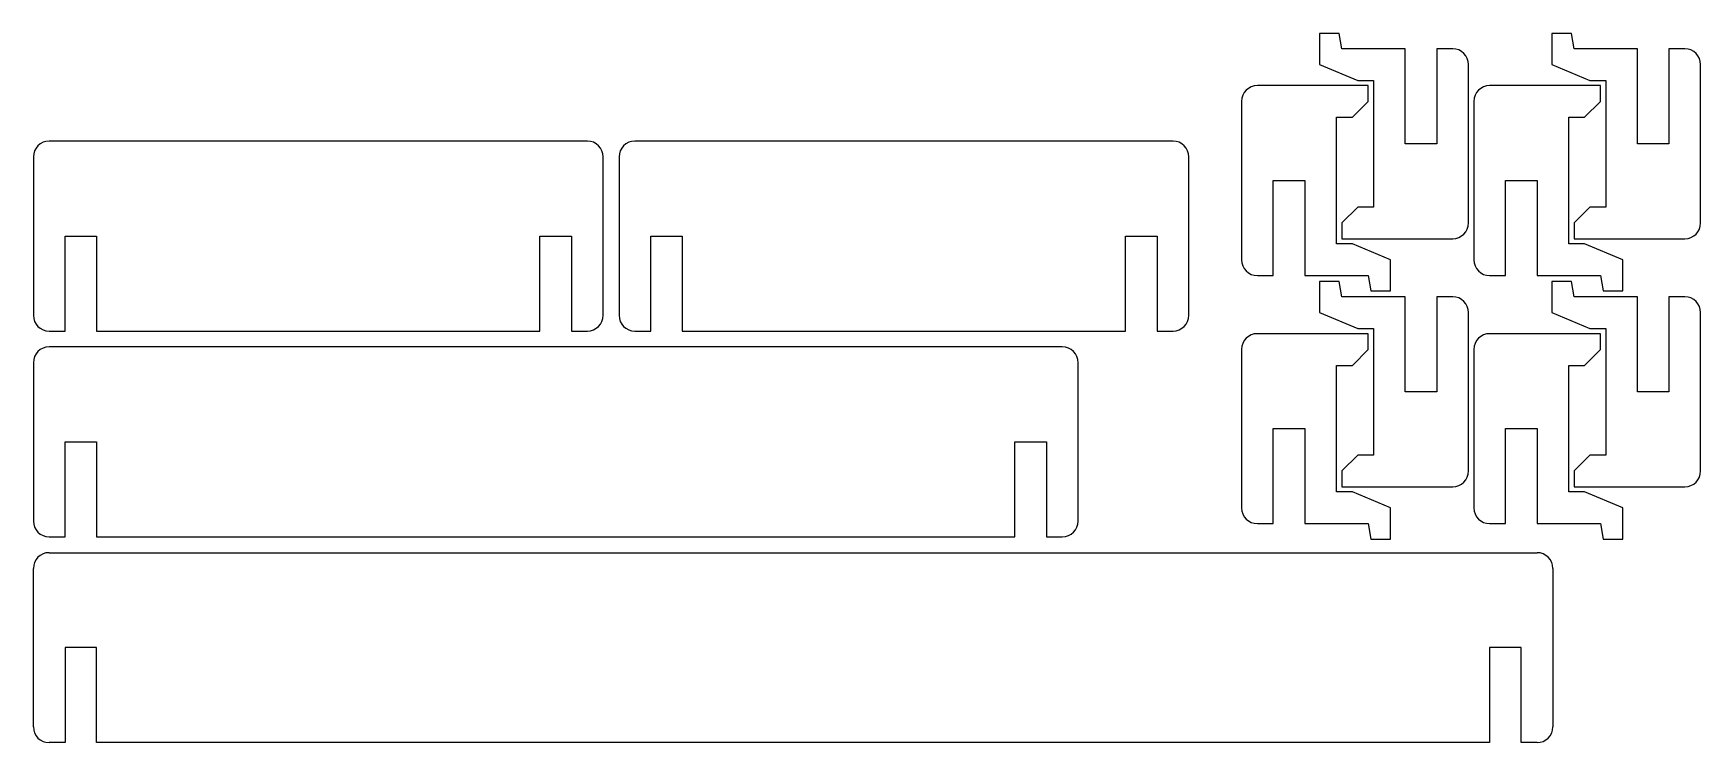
# Model space of a CAD drawing. Extents: x -904 to -588, y -178 to -44.
import ezdxf

# ---------------------------------------------------------------- set-up
doc = ezdxf.new("R2010")
doc.units = 0
doc.header["$MEASUREMENT"] = 0
doc.layers.add('DEFAULT', color=18, linetype='CONTINUOUS')

msp = doc.modelspace()

# ---------------------------------------------------------------- linework, layer by layer
at = {"layer": 'DEFAULT'}
for p, q in [((-656.5, -44.09), (-660.23, -44.09)), ((-660.23, -44.09), (-660.23, -50)), ((-656, -47), (-656.5, -44.09)), ((-612.5, -44.09), (-616.23, -44.09)), ((-616.23, -44.09), (-616.23, -50)), ((-612, -47), (-612.5, -44.09)), ((-650, -47), (-656, -47)), ((-644, -47), (-650, -47)), ((-644, -65), (-644, -47)), ((-635, -47), (-638, -47)), ((-638, -47), (-638, -65)), ((-606, -47), (-612, -47)), ((-600, -47), (-606, -47)), ((-600, -65), (-600, -47)), ((-591, -47), (-594, -47)), ((-594, -47), (-594, -65)), ((-660.23, -50), (-653, -53)), ((-632, -80), (-632, -50)), ((-616.23, -50), (-609, -53)), ((-588, -80), (-588, -50)), ((-653, -53), (-650, -53)), ((-650, -53), (-650, -77)), ((-609, -53), (-606, -53)), ((-606, -53), (-606, -77)), ((-663, -54), (-672, -54)), ((-657, -54), (-663, -54)), ((-651, -54), (-657, -54)), ((-651, -57), (-651, -54)), ((-619, -54), (-628, -54)), ((-613, -54), (-619, -54)), ((-607, -54), (-613, -54)), ((-607, -57), (-607, -54)), ((-675, -57), (-675, -87)), ((-657, -84), (-657, -60)), ((-657, -60), (-654, -60)), ((-654, -60), (-651, -57)), ((-631, -57), (-631, -87)), ((-613, -84), (-613, -60)), ((-613, -60), (-610, -60)), ((-610, -60), (-607, -57)), ((-892, -64.5), (-901, -64.5)), ((-808, -64.5), (-892, -64.5)), ((-799, -64.5), (-808, -64.5)), ((-781, -64.5), (-790, -64.5)), ((-697, -64.5), (-781, -64.5)), ((-688, -64.5), (-697, -64.5)), ((-638, -65), (-644, -65)), ((-594, -65), (-600, -65)), ((-904, -67.5), (-904, -97.5)), ((-796, -97.5), (-796, -67.5)), ((-793, -67.5), (-793, -97.5)), ((-685, -97.5), (-685, -67.5)), ((-669, -90), (-669, -72)), ((-669, -72), (-663, -72)), ((-663, -72), (-663, -90)), ((-625, -90), (-625, -72)), ((-625, -72), (-619, -72)), ((-619, -72), (-619, -90)), ((-653, -77), (-656, -80)), ((-650, -77), (-653, -77)), ((-609, -77), (-612, -80)), ((-606, -77), (-609, -77)), ((-656, -80), (-656, -83)), ((-612, -80), (-612, -83)), ((-898, -100.5), (-898, -82.5)), ((-898, -82.5), (-892, -82.5)), ((-892, -82.5), (-892, -100.5)), ((-808, -100.5), (-808, -82.5)), ((-808, -82.5), (-802, -82.5)), ((-802, -82.5), (-802, -100.5)), ((-787, -100.5), (-787, -82.5)), ((-787, -82.5), (-781, -82.5)), ((-781, -82.5), (-781, -100.5)), ((-697, -100.5), (-697, -82.5)), ((-697, -82.5), (-691, -82.5)), ((-691, -82.5), (-691, -100.5)), ((-654, -84), (-657, -84)), ((-656, -83), (-650, -83)), ((-646.77, -87), (-654, -84)), ((-650, -83), (-644, -83)), ((-644, -83), (-635, -83)), ((-610, -84), (-613, -84)), ((-612, -83), (-606, -83)), ((-602.77, -87), (-610, -84)), ((-606, -83), (-600, -83)), ((-600, -83), (-591, -83)), ((-646.77, -92.91), (-646.77, -87)), ((-602.77, -92.91), (-602.77, -87)), ((-672, -90), (-669, -90)), ((-663, -90), (-657, -90)), ((-656.5, -91.09), (-660.23, -91.09)), ((-660.23, -91.09), (-660.23, -97)), ((-657, -90), (-651, -90)), ((-656, -94), (-656.5, -91.09)), ((-651, -90), (-650.5, -92.91)), ((-628, -90), (-625, -90)), ((-619, -90), (-613, -90)), ((-612.5, -91.09), (-616.23, -91.09)), ((-616.23, -91.09), (-616.23, -97)), ((-613, -90), (-607, -90)), ((-612, -94), (-612.5, -91.09)), ((-607, -90), (-606.5, -92.91)), ((-650, -94), (-656, -94)), ((-650.5, -92.91), (-646.77, -92.91)), ((-644, -94), (-650, -94)), ((-644, -112), (-644, -94)), ((-635, -94), (-638, -94)), ((-638, -94), (-638, -112)), ((-606, -94), (-612, -94)), ((-606.5, -92.91), (-602.77, -92.91)), ((-600, -94), (-606, -94)), ((-600, -112), (-600, -94)), ((-591, -94), (-594, -94)), ((-594, -94), (-594, -112)), ((-660.23, -97), (-653, -100)), ((-632, -127), (-632, -97)), ((-616.23, -97), (-609, -100)), ((-588, -127), (-588, -97)), ((-901, -100.5), (-898, -100.5)), ((-892, -100.5), (-808, -100.5)), ((-802, -100.5), (-799, -100.5)), ((-790, -100.5), (-787, -100.5)), ((-781, -100.5), (-697, -100.5)), ((-691, -100.5), (-688, -100.5)), ((-663, -101), (-672, -101)), ((-657, -101), (-663, -101)), ((-651, -101), (-657, -101)), ((-653, -100), (-650, -100)), ((-651, -104), (-651, -101)), ((-650, -100), (-650, -124)), ((-619, -101), (-628, -101)), ((-613, -101), (-619, -101)), ((-607, -101), (-613, -101)), ((-609, -100), (-606, -100)), ((-607, -104), (-607, -101)), ((-606, -100), (-606, -124)), ((-892, -103.5), (-901, -103.5)), ((-718, -103.5), (-892, -103.5)), ((-709, -103.5), (-718, -103.5)), ((-675, -104), (-675, -134)), ((-654, -107), (-651, -104)), ((-631, -104), (-631, -134)), ((-610, -107), (-607, -104)), ((-904, -106.5), (-904, -136.5)), ((-706, -136.5), (-706, -106.5)), ((-657, -131), (-657, -107)), ((-657, -107), (-654, -107)), ((-613, -131), (-613, -107)), ((-613, -107), (-610, -107)), ((-638, -112), (-644, -112)), ((-594, -112), (-600, -112)), ((-669, -137), (-669, -119)), ((-669, -119), (-663, -119)), ((-663, -119), (-663, -137)), ((-625, -137), (-625, -119)), ((-625, -119), (-619, -119)), ((-619, -119), (-619, -137)), ((-898, -139.5), (-898, -121.5)), ((-898, -121.5), (-892, -121.5)), ((-892, -121.5), (-892, -139.5)), ((-718, -139.5), (-718, -121.5)), ((-718, -121.5), (-712, -121.5)), ((-712, -121.5), (-712, -139.5)), ((-653, -124), (-656, -127)), ((-650, -124), (-653, -124)), ((-609, -124), (-612, -127)), ((-606, -124), (-609, -124)), ((-656, -127), (-656, -130)), ((-612, -127), (-612, -130)), ((-654, -131), (-657, -131)), ((-656, -130), (-650, -130)), ((-646.77, -134), (-654, -131)), ((-650, -130), (-644, -130)), ((-644, -130), (-635, -130)), ((-610, -131), (-613, -131)), ((-612, -130), (-606, -130)), ((-602.77, -134), (-610, -131)), ((-606, -130), (-600, -130)), ((-600, -130), (-591, -130)), ((-646.77, -139.91), (-646.77, -134)), ((-602.77, -139.91), (-602.77, -134)), ((-672, -137), (-669, -137)), ((-663, -137), (-657, -137)), ((-657, -137), (-651, -137)), ((-651, -137), (-650.5, -139.91)), ((-628, -137), (-625, -137)), ((-619, -137), (-613, -137)), ((-613, -137), (-607, -137)), ((-607, -137), (-606.5, -139.91)), ((-901, -139.5), (-898, -139.5)), ((-892, -139.5), (-718, -139.5)), ((-712, -139.5), (-709, -139.5)), ((-650.5, -139.91), (-646.77, -139.91)), ((-606.5, -139.91), (-602.77, -139.91)), ((-901, -142.5), (-892, -142.5)), ((-892, -142.5), (-628, -142.5)), ((-628, -142.5), (-619, -142.5)), ((-904, -175.5), (-904, -145.5)), ((-616, -145.5), (-616, -175.5)), ((-892, -160.5), (-898, -160.5)), ((-898, -160.5), (-898, -178.5)), ((-892, -178.5), (-892, -160.5)), ((-622, -160.5), (-628, -160.5)), ((-628, -160.5), (-628, -178.5)), ((-622, -178.5), (-622, -160.5)), ((-898, -178.5), (-901, -178.5)), ((-628, -178.5), (-892, -178.5)), ((-619, -178.5), (-622, -178.5))]:
    msp.add_line(p, q, dxfattribs=at)
for centre, start, end in [((-635, -50), 0, 90), ((-591, -50), 0, 90), ((-672, -57), 90, 180), ((-628, -57), 90, 180), ((-901, -67.5), 90, 180), ((-799, -67.5), 0, 90), ((-790, -67.5), 90, 180), ((-688, -67.5), 0, 90), ((-635, -80), 270, 360), ((-591, -80), 270, 360), ((-672, -87), 180, 270), ((-628, -87), 180, 270), ((-635, -97), 0, 90), ((-591, -97), 0, 90), ((-901, -97.5), 180, 270), ((-799, -97.5), 270, 0), ((-790, -97.5), 180, 270), ((-688, -97.5), 270, 0), ((-672, -104), 90, 180), ((-628, -104), 90, 180), ((-901, -106.5), 90, 180), ((-709, -106.5), 0, 90), ((-635, -127), 270, 360), ((-591, -127), 270, 360), ((-672, -134), 180, 270), ((-628, -134), 180, 270), ((-901, -136.5), 180, 270), ((-709, -136.5), 270, 0), ((-901, -145.5), 90, 180), ((-619, -145.5), 0, 90), ((-901, -175.5), 180, 270), ((-619, -175.5), 270, 0)]:
    msp.add_arc(centre, 3, start, end, dxfattribs=at)

doc.saveas('drawing.dxf')
